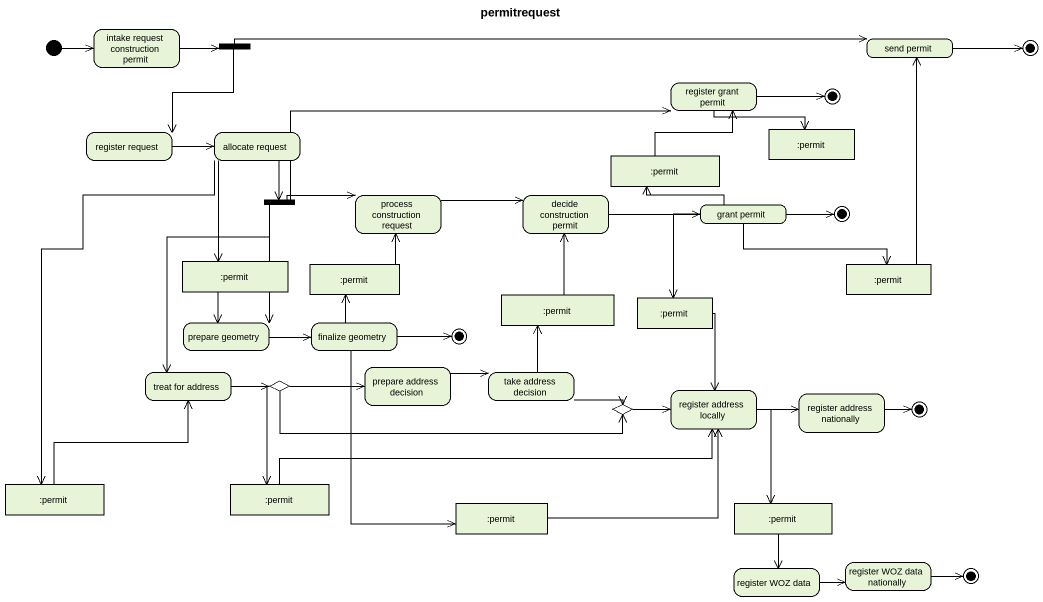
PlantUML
@startuml
title permitrequest
hide empty description
state "intake request construction permit" as intake_request_construction
state fork1 <<fork>>
state "send permit" as send_permit
state final1 <<end>>
state "register grant permit" as register_grant_permit
state final2 <<end>>
state "register request" as register_request
state "allocate request" as allocate_request
state ":permit" as permit <<object>>
state ":permit" as permit_2 <<object>>
state fork2 <<fork>>
state "process construction request" as process_construction_request
state "decide construction permit" as decide_construction_permit
state "grant permit" as grant_permit
state final3 <<end>>
state ":permit" as permit_3 <<object>>
state ":permit" as permit_4 <<object>>
state ":permit" as permit_5 <<object>>
state ":permit" as permit_6 <<object>>
state ":permit" as permit_7 <<object>>
state "prepare geometry" as prepare_geometry
state "finalize geometry" as finalize_geometry
state final4 <<end>>
state "treat for address" as treat_for_address
state choice1 <<choice>>
state "prepare address decision" as prepare_address_decision
state "take address decision" as take_address_decision
state "register address locally" as register_address_locally
state "register address nationally" as register_address_nationally
state choice2 <<choice>>
state final5 <<end>>
state ":permit" as permit_8 <<object>>
state ":permit" as permit_9 <<object>>
state ":permit" as permit_10 <<object>>
state ":permit" as permit_11 <<object>>
state "register WOZ data" as register_WOZ_data
state "register WOZ data nationally" as register_WOZ_data_nationally
state final6 <<end>>
[*] -right-> intake_request_construction
intake_request_construction -right-> fork1
fork1 -right-> send_permit
fork1 --> register_request
send_permit -right-> final1
register_grant_permit -right-> final2
register_grant_permit -right-> permit_2
register_request -right-> allocate_request
allocate_request --> fork2
allocate_request --> permit_3
allocate_request --> permit_8
permit -up-> register_grant_permit
fork2 -right-> register_grant_permit
fork2 -right-> process_construction_request
fork2 --> prepare_geometry
fork2 --> treat_for_address
process_construction_request -right-> decide_construction_permit
decide_construction_permit -right-> grant_permit
grant_permit -left-> permit
grant_permit -right-> final3
grant_permit -right-> permit_5
grant_permit --> permit_7
permit_3 --> prepare_geometry
permit_4 -up-> process_construction_request
permit_5 -up-> send_permit
permit_6 -up-> decide_construction_permit
permit_7 --> register_address_locally
prepare_geometry -right-> finalize_geometry
finalize_geometry -up-> permit_4
finalize_geometry -right-> final4
finalize_geometry --> permit_10
treat_for_address -right-> choice1
treat_for_address --> permit_9
choice1 -right-> prepare_address_decision
choice1 -right-> choice2
prepare_address_decision -right-> take_address_decision
take_address_decision -up-> permit_6
take_address_decision -right-> choice2
register_address_locally -right-> register_address_nationally
register_address_locally --> permit_11
register_address_nationally -right-> final5
choice2 -right-> register_address_locally
permit_8 -up-> treat_for_address
permit_9 -right-> register_address_locally
permit_10 -right-> register_address_locally
permit_11 --> register_WOZ_data
register_WOZ_data -right-> register_WOZ_data_nationally
register_WOZ_data_nationally -right-> final6
@enduml
